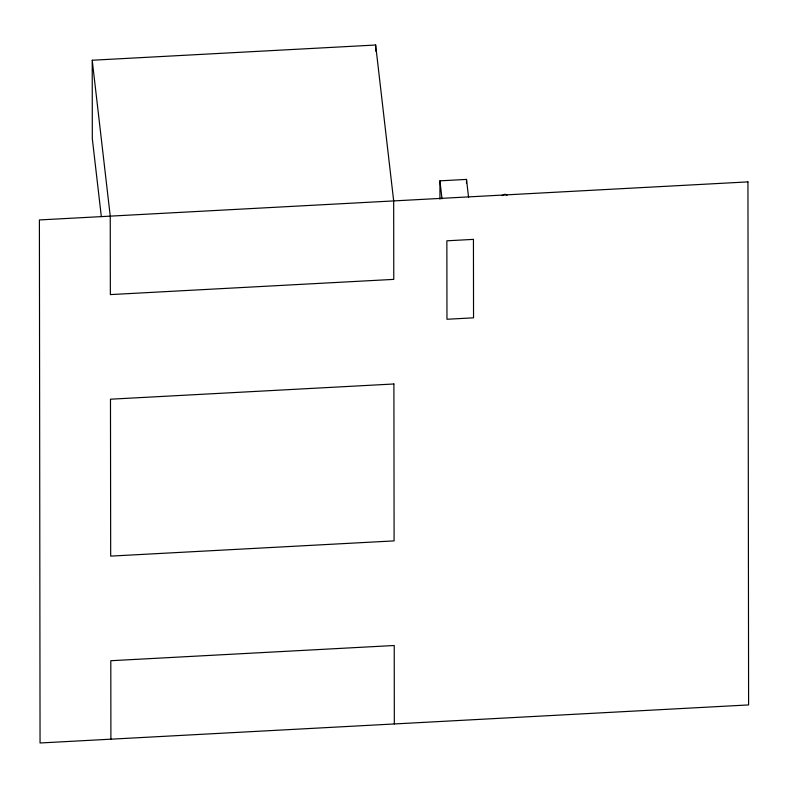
<?xml version="1.0" encoding="UTF-8"?>
<svg xmlns="http://www.w3.org/2000/svg" width="788" height="788" viewBox="0 0 788 788"><rect width="100%" height="100%" fill="white"/><g stroke="black" fill="none" stroke-linecap="round" stroke-linejoin="round"><path stroke-width="1.18" d="M501.936 195.631L504.95 194.203L507.058 195.197M92.216 60.243L375.64 45.015L393.675 200.92L393.773 279.376L110.35 294.594L110.251 216.139L92.216 60.243L92.314 138.698L101.337 216.641M439.95 199.226L439.931 180.836L466.506 179.408L468.584 197.394M439.931 180.836L442.009 198.822M466.506 179.408L466.506 183.092M394.325 723.955L394.227 645.5L110.803 660.718L110.901 739.183M375.64 45.015L375.649 51.141M747.95 181.89L39.4 219.941L40.05 742.986L748.6 704.925L747.95 181.89M473.44 239.375L446.865 240.803L446.963 319.258L473.539 317.83L473.44 239.375M393.901 383.983L110.478 399.201L110.675 556.111L394.099 540.893L393.901 383.983"/></g></svg>
